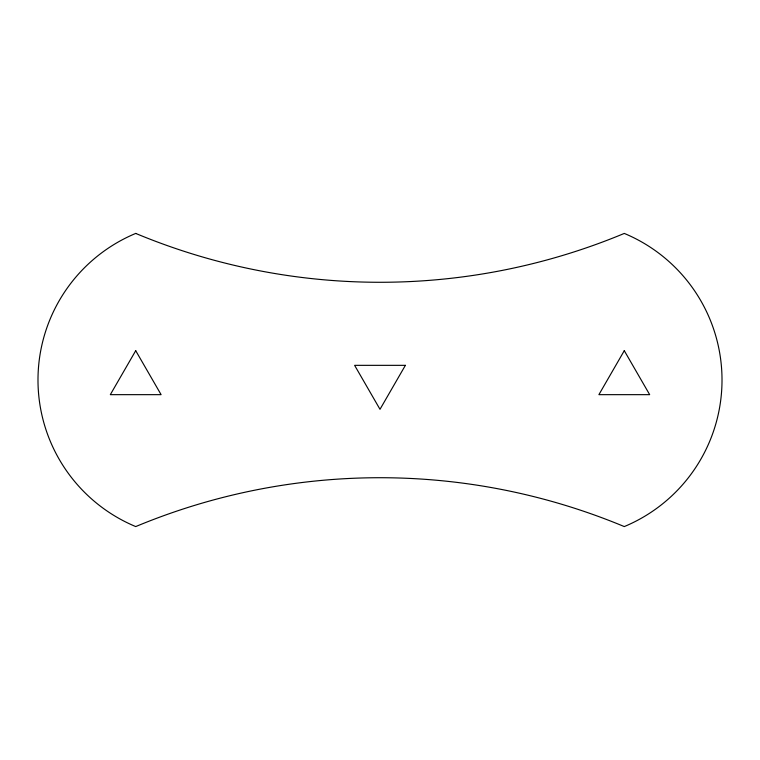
<?xml version="1.0" encoding="UTF-8"?>
<svg xmlns="http://www.w3.org/2000/svg" width="760" height="760" viewBox="0 0 760 760"><rect width="100%" height="100%" fill="white"/><g stroke="black" fill="none" stroke-linecap="round" stroke-linejoin="round"><path stroke-width="1.14" d="M135.717 350.683L110.323 394.659L161.101 394.659L135.717 350.683M405.384 365.341L380 409.317L354.616 365.341L405.384 365.341M624.283 350.683L598.899 394.659L649.676 394.659L624.283 350.683M135.717 233.424A158.783 158.783 0 0 0 135.717 526.575A635.142 635.142 0 0 1 624.283 526.575A158.783 158.783 0 0 0 624.283 233.424A635.142 635.142 0 0 1 135.717 233.424"/></g></svg>
